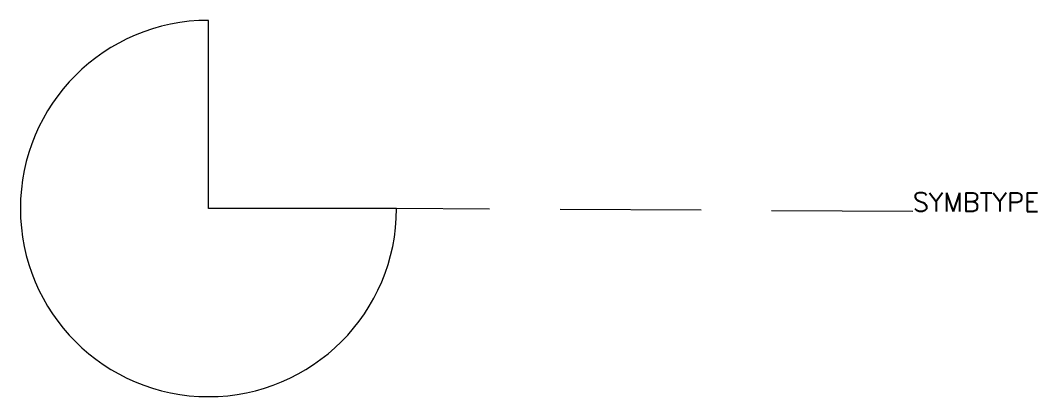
# Model space of a CAD drawing. Extents: x 340.5 to 351.3, y 190 to 194.
import ezdxf

# ---------------------------------------------------------------- set-up
doc = ezdxf.new("R2010")
doc.units = 0
doc.header["$LTSCALE"] = 6
doc.header["$MEASUREMENT"] = 0
doc.linetypes.add('HIDDEN', pattern=[0.375, 0.25, -0.125])
doc.layers.get('0').update_dxf_attribs({"linetype": 'CONTINUOUS'})
doc.layers.add('1', color=8, linetype='CONTINUOUS')
doc.layers.add('3', color=30, linetype='CONTINUOUS')
doc.styles.get("Standard").update_dxf_attribs({"font": 'simplex', "width": 0.85})

msp = doc.modelspace()

# ---------------------------------------------------------------- linework, layer by layer
at = {"layer": '1', "linetype": 'HIDDEN'}
msp.add_line((350, 192), (344.511, 192.032), dxfattribs=at)
at = {"layer": '3'}
for p, q in [((342.511, 192.032), (342.511, 194.032)), ((344.511, 192.032), (342.511, 192.032))]:
    msp.add_line(p, q, dxfattribs=at)
msp.add_arc((342.511, 192.032), 2, 90, 0, dxfattribs=at)

# ---------------------------------------------------------------- texts
at = {"flags": 1}
msp.add_attdef('SYMBTYPE', (350, 192), 'GN', height=0.2, dxfattribs=at)

doc.saveas('drawing.dxf')
